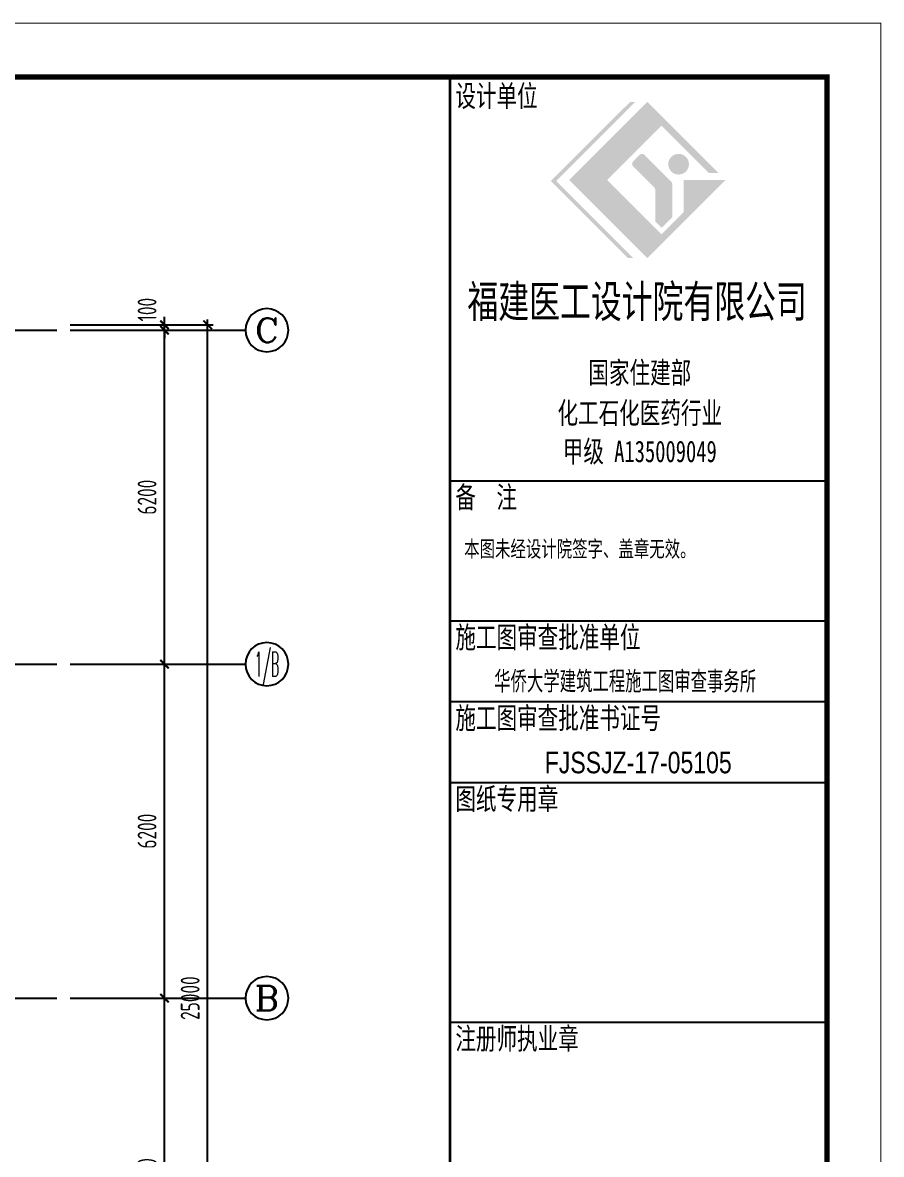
# Model space of a CAD drawing. Extents: x 287065 to 1473467, y 284802 to 344222.
# Drawn here: x 858211 to 874157, y 305812 to 326822 of the extents above; entities that cross this region are included whole.
import ezdxf
from ezdxf.enums import TextEntityAlignment as Align

# ---------------------------------------------------------------- set-up
doc = ezdxf.new("R2010")
doc.units = 0
doc.header["$LTSCALE"] = 1000
doc.linetypes.add('DOTE', pattern=[2.42, 2, -0.2, 0.02, -0.2])
doc.layers.get('0').update_dxf_attribs({"linetype": 'CONTINUOUS'})
doc.layers.get('DEFPOINTS').update_dxf_attribs({"linetype": 'CONTINUOUS'})
for name, color, linetype in [('AXIS', 8, 'DOTE'), ('AXIS_DIM', 3, 'CONTINUOUS'), ('AXIS_TEXT', 3, 'CONTINUOUS'), ('FRAME', 3, 'CONTINUOUS'), ('TK', 211, 'CONTINUOUS'), ('审图中心证书', 7, 'CONTINUOUS')]:
    doc.layers.add(name, color=color, linetype=linetype)
doc.styles.add('_HZTXT', font='tq__rshz.shx', dxfattribs={"width": 0.8, "bigfont": 'tq__hzdc.shx'})
doc.styles.add('_TCH_AXIS', font='COMPLEX', dxfattribs={"bigfont": 'GBCBIG'})
doc.styles.add('COMPLEX', font='COMPLEX')
doc.styles.add('FRAME', font='simhei.ttf', dxfattribs={"width": 0.7})
doc.styles.add('TSSD_Dimension', font='tssdeng.shx', dxfattribs={"width": 0.7, "bigfont": 'hztxt.shx'})
doc.styles.add('黑体', font='simhei.ttf', dxfattribs={"width": 0.7})
doc.dimstyles.new('TSSD_100_100', dxfattribs={"dimtxt": 350, "dimasz": 150, "dimexe": 100, "dimexo": 250, "dimgap": 150, "dimtad": 1, "dimdec": 0, "dimzin": 0, "dimdsep": 46, "dimtxsty": 'TSSD_Dimension', "dimblk": 'ARCHTICK', "dimcen": 0, "dimdle": 100, "dimclrd": 3, "dimclre": 3, "dimclrt": 7, "dimadec": 0, "dimazin": 0, "dimtfac": 1, "dimtdec": 0, "dimtix": 1, "dimtmove": 2, "dimatfit": 3, "dimfxl": 100, "dimtolj": 1, "dimtzin": 0, "dimarcsym": 0})

# ---------------------------------------------------------------- blocks, each defined once
blk = doc.blocks.new('_ARCHTICK')
at = {"color": 0}
blk.add_lwpolyline([(-0.53, -0.53, 0.25, 0.25, 0), (0.53, 0.53, 0.5, 0.5, 0)], format="xyseb", dxfattribs=at)
blk = doc.blocks.new('*D142')
at = {"layer": 'AXIS_DIM', "color": 3, "lineweight": -2}
for p, q in [((859097, 308712), (860947, 308712)), ((860847, 302012), (860847, 308812)), ((859097, 302112), (860947, 302112))]:
    blk.add_line(p, q, dxfattribs=at)
at = {"layer": 'DEFPOINTS', "color": 0}
for p in [(858847, 308712), (860847, 308712), (858847, 302112)]:
    blk.add_point(p, dxfattribs=at)
at = {"layer": 'AXIS_DIM', "color": 3, "lineweight": -2, "xscale": 150, "yscale": 150, "zscale": 150}
for p, rotation in [((860847, 308712), 90), ((860847, 302112), 270)]:
    blk.add_blockref('_ARCHTICK', p, dxfattribs=dict(at, rotation=rotation))
at = {"layer": 'AXIS_DIM', "color": 7, "insert": (860522, 305412), "char_height": 350, "attachment_point": 5, "rotation": 90, "style": 'TSSD_Dimension'}
blk.add_mtext('\\A1;6600', dxfattribs=at)
blk = doc.blocks.new('*D143')
at = {"layer": 'AXIS_DIM', "color": 3, "lineweight": -2}
for p, q in [((860847, 308612), (860847, 315012)), ((859097, 314912), (860947, 314912)), ((859097, 308712), (860947, 308712))]:
    blk.add_line(p, q, dxfattribs=at)
at = {"layer": 'DEFPOINTS', "color": 0}
for p in [(858847, 314912), (860847, 314912), (858847, 308712)]:
    blk.add_point(p, dxfattribs=at)
at = {"layer": 'AXIS_DIM', "color": 3, "lineweight": -2, "xscale": 150, "yscale": 150, "zscale": 150}
for p, rotation in [((860847, 314912), 90), ((860847, 308712), 270)]:
    blk.add_blockref('_ARCHTICK', p, dxfattribs=dict(at, rotation=rotation))
at = {"layer": 'AXIS_DIM', "color": 7, "insert": (860522, 311812), "char_height": 350, "attachment_point": 5, "rotation": 90, "style": 'TSSD_Dimension'}
blk.add_mtext('\\A1;6200', dxfattribs=at)
blk = doc.blocks.new('*D144')
at = {"layer": 'AXIS_DIM', "color": 3, "lineweight": -2}
for p, q in [((859097, 321112), (860947, 321112)), ((860847, 314812), (860847, 321212)), ((859097, 314912), (860947, 314912))]:
    blk.add_line(p, q, dxfattribs=at)
at = {"layer": 'DEFPOINTS', "color": 0}
for p in [(858847, 321112), (860847, 321112), (858847, 314912)]:
    blk.add_point(p, dxfattribs=at)
at = {"layer": 'AXIS_DIM', "color": 3, "lineweight": -2, "xscale": 150, "yscale": 150, "zscale": 150}
for p, rotation in [((860847, 321112), 90), ((860847, 314912), 270)]:
    blk.add_blockref('_ARCHTICK', p, dxfattribs=dict(at, rotation=rotation))
at = {"layer": 'AXIS_DIM', "color": 7, "insert": (860522, 318012), "char_height": 350, "attachment_point": 5, "rotation": 90, "style": 'TSSD_Dimension'}
blk.add_mtext('\\A1;6200', dxfattribs=at)
blk = doc.blocks.new('*D145')
at = {"layer": 'AXIS_DIM', "color": 3, "lineweight": -2}
for p, q in [((860847, 321212), (860847, 321362)), ((859097, 321212), (860947, 321212)), ((859097, 321112), (860947, 321112)), ((860847, 321112), (860847, 321212)), ((860847, 321112), (860847, 320962))]:
    blk.add_line(p, q, dxfattribs=at)
at = {"layer": 'DEFPOINTS', "color": 0}
for p in [(858847, 321212), (858847, 321112), (860847, 321212)]:
    blk.add_point(p, dxfattribs=at)
at = {"layer": 'AXIS_DIM', "color": 3, "lineweight": -2, "xscale": 150, "yscale": 150, "zscale": 150}
for p, rotation in [((860847, 321212), 270), ((860847, 321112), 90)]:
    blk.add_blockref('_ARCHTICK', p, dxfattribs=dict(at, rotation=rotation))
at = {"layer": 'AXIS_DIM', "color": 7, "insert": (860522, 321494), "char_height": 350, "attachment_point": 5, "rotation": 90, "style": 'TSSD_Dimension'}
blk.add_mtext('\\A1;100', dxfattribs=at)
blk = doc.blocks.new('*D146')
at = {"layer": 'AXIS_DIM', "color": 3, "lineweight": -2}
for p, q in [((861647, 296112), (861647, 321312)), ((859097, 321212), (861747, 321212)), ((859097, 296212), (861747, 296212))]:
    blk.add_line(p, q, dxfattribs=at)
at = {"layer": 'DEFPOINTS', "color": 0}
for p in [(858847, 321212), (861647, 321212), (858847, 296212)]:
    blk.add_point(p, dxfattribs=at)
at = {"layer": 'AXIS_DIM', "color": 3, "lineweight": -2, "xscale": 150, "yscale": 150, "zscale": 150}
for p, rotation in [((861647, 321212), 90), ((861647, 296212), 270)]:
    blk.add_blockref('_ARCHTICK', p, dxfattribs=dict(at, rotation=rotation))
at = {"layer": 'AXIS_DIM', "color": 7, "insert": (861322, 308712), "char_height": 350, "attachment_point": 5, "rotation": 90, "style": 'TSSD_Dimension'}
blk.add_mtext('\\A1;25000', dxfattribs=at)
blk = doc.blocks.new('_AXISO')
blk.add_circle((0, 0), 0.5)
at = {"layer": 'AXIS_TEXT', "style": 'COMPLEX', "width": 1.041667}
blk.add_attdef('A', text='', height=0.56, dxfattribs=at).set_placement((-0.25, -0.28), (0.25, -0.28), align=Align.FIT)
blk = doc.blocks.new('TK-A2+(891X420)')
at = {"layer": 'FRAME'}
h = blk.add_hatch(color=256, dxfattribs=at)
h.paths.add_polyline_path([(710555, 389693), (711563, 390702), (712445, 389821), (712625, 389821), (711302, 391143), (709852, 389693), (711302, 388243), (712752, 389693), (711976, 389693), (711976, 389097), (711563, 388684)], flags=0)
edge = h.paths.add_edge_path(flags=0)
edge.add_arc((711381, 389505), 69.1, 0, 45, ccw=False)
edge.add_line((711450, 389505), (711450, 388922))
edge.add_line((711450, 388922), (711567, 388805))
edge.add_line((711567, 388805), (711765, 389004))
edge.add_line((711765, 389004), (711765, 389615))
edge.add_arc((711696, 389615), 69.1, 360, 405)
edge.add_line((711745, 389663), (711251, 390157))
edge.add_arc((711203, 390108), 69.1, 45, 135)
edge.add_line((711154, 390157), (711039, 390042))
edge.add_arc((711088, 389993), 69.1, 135, 225)
edge.add_line((711039, 389945), (711430, 389554))
edge = h.paths.add_edge_path(flags=0)
edge.add_arc((711882, 389986), 192, 0, 180)
edge.add_arc((711882, 389986), 192, 180, 360)
h.paths.add_polyline_path([(710943, 388243), (711041, 388243), (709609, 389675), (711078, 391143), (710981, 391143), (709512, 389675)], flags=0)
for p, q in [((714637, 384105), (707637, 384105)), ((714637, 381505), (707637, 381505)), ((714637, 380005), (707637, 380005)), ((714637, 378505), (707637, 378505)), ((714637, 374055), (707637, 374055))]:
    blk.add_line(p, q, dxfattribs=at)
for points in [[(626537, 392605, 20, 20, 0), (626537, 350605, 20, 20, 0), (715637, 350605, 20, 20, 0), (715637, 392605, 20, 20, 0)], [(629037, 391605, 100, 100, 0), (629037, 351605, 100, 100, 0), (714637, 351605, 100, 100, 0), (714637, 391605, 100, 100, 0)]]:
    blk.add_lwpolyline(points, format="xyseb", close=True, dxfattribs=at)
blk.add_lwpolyline([(707637, 391605, 50, 50, 0), (707637, 351605, 50, 50, 0)], format="xyseb", dxfattribs=at)
for s, insert, char_height, width, attachment_point, style in [('设计单位', (707737, 391455), 400, 2368.14, 1, 'FRAME'), ('福建医工设计院有限公司', (711112, 387406), 600, 9859.32, 5, 'FRAME'), ('国家住建部', (711161, 386096), 400, 2944.75, 5, 'FRAME'), ('化工石化医药行业', (711161, 385347), 400, 4781.36, 5, 'FRAME'), ('甲级 A135009049', (711161, 384633), 400, 4439.66, 5, 'FRAME'), ('备  注', (707737, 384005), 400, 1758.31, 1, 'FRAME'), ('本图未经设计院签字、盖章无效。', (707900, 382662), 300, 6524.24, 7, '黑体'), ('施工图审查批准单位', (707737, 381405), 400, 5412.54, 1, 'FRAME'), ('施工图审查批准书证号', (707737, 379905), 400, 6008.14, 1, 'FRAME'), ('图纸专用章', (707737, 378405), 400, 2928.14, 1, 'FRAME'), ('注册师执业章', (707737, 373955), 400, 3554.58, 1, 'FRAME')]:
    blk.add_mtext(s, dxfattribs=dict(at, insert=insert, char_height=char_height, width=width, attachment_point=attachment_point, style=style))
at = {"layer": '审图中心证书', "style": '_HZTXT', "width": 0.8}
for s, p in [('华侨大学建筑工程施工图审查事务所', (708458, 380179)), ('FJSSJZ-17-05105', (709396, 378679))]:
    blk.add_text(s, height=400, dxfattribs=at).set_placement(p)

msp = doc.modelspace()

# ---------------------------------------------------------------- linework, layer by layer
at = {"layer": 'AXIS'}
for p, q in [((792546.971, 321111.708), (858846.971, 321111.708)), ((792546.971, 314911.708), (858846.971, 314911.708)), ((792546.971, 308711.708), (858846.971, 308711.708))]:
    msp.add_line(p, q, dxfattribs=at)
at = {"layer": 'AXIS_TEXT'}
for p, q in [((859096.971, 321111.708), (862346.971, 321111.708)), ((859096.971, 314911.708), (862346.971, 314911.708)), ((859096.971, 308711.708), (862346.971, 308711.708))]:
    msp.add_line(p, q, dxfattribs=at)

# ---------------------------------------------------------------- block references
ref = msp.add_blockref('_AXISO', (862746.971, 321111.708), dxfattribs=dict(at, xscale=-800, yscale=800, zscale=800))
ref.add_attrib('A', 'C', dxfattribs={"height": 452.548, "style": '_TCH_AXIS', "width": 1.4}).set_placement((862520.697, 320885.434), (862973.245, 320885.434), align=Align.FIT)
ref = msp.add_blockref('_AXISO', (862746.971, 314911.708), dxfattribs=dict(at, xscale=-800, yscale=800, zscale=800))
ref.add_attrib('A', '1/B', dxfattribs={"height": 452.5483, "style": '_TCH_AXIS', "width": 0.388889}).set_placement((862520.697, 314685.434), (862973.245, 314685.434), align=Align.FIT)
ref = msp.add_blockref('_AXISO', (862746.971, 308711.708), dxfattribs=dict(at, xscale=-800, yscale=800, zscale=800))
ref.add_attrib('A', 'B', dxfattribs={"height": 452.548, "style": '_TCH_AXIS', "width": 1.235294}).set_placement((862520.697, 308485.434), (862973.245, 308485.434), align=Align.FIT)
at = {"layer": 'TK'}
msp.add_blockref('TK-A2+(891X420)', (158510, -65793.134), dxfattribs=at)

# ---------------------------------------------------------------- dimensions: what is measured, and where the dimension line sits
at = {"layer": 'AXIS_DIM'}
dim = msp.add_linear_dim(base=(860846.971, 321211.708), p1=(858846.971, 321111.708), p2=(858846.971, 321211.708), angle=90, dimstyle='TSSD_100_100', dxfattribs=at)
dim.commit()
dim.dimension.update_dxf_attribs({"geometry": '*D145', "text_midpoint": (860521.971, 321493.952), "dimtype": 129})
for p1, p2, distance, picture, middle in [((858846.971, 296211.708), (858846.971, 321211.708), -2800, '*D146', (861321.971, 308711.708)), ((858846.971, 314911.708), (858846.971, 321111.708), -2000, '*D144', (860521.971, 318011.708)), ((858846.971, 308711.708), (858846.971, 314911.708), -2000, '*D143', (860521.971, 311811.708)), ((858846.971, 302111.708), (858846.971, 308711.708), -2000, '*D142', (860521.971, 305411.708))]:
    dim = msp.add_aligned_dim(p1=p1, p2=p2, distance=distance, dimstyle='TSSD_100_100', dxfattribs=at)
    dim.commit()
    dim.dimension.update_dxf_attribs({"geometry": picture, "text_midpoint": middle})

doc.saveas('drawing.dxf')
